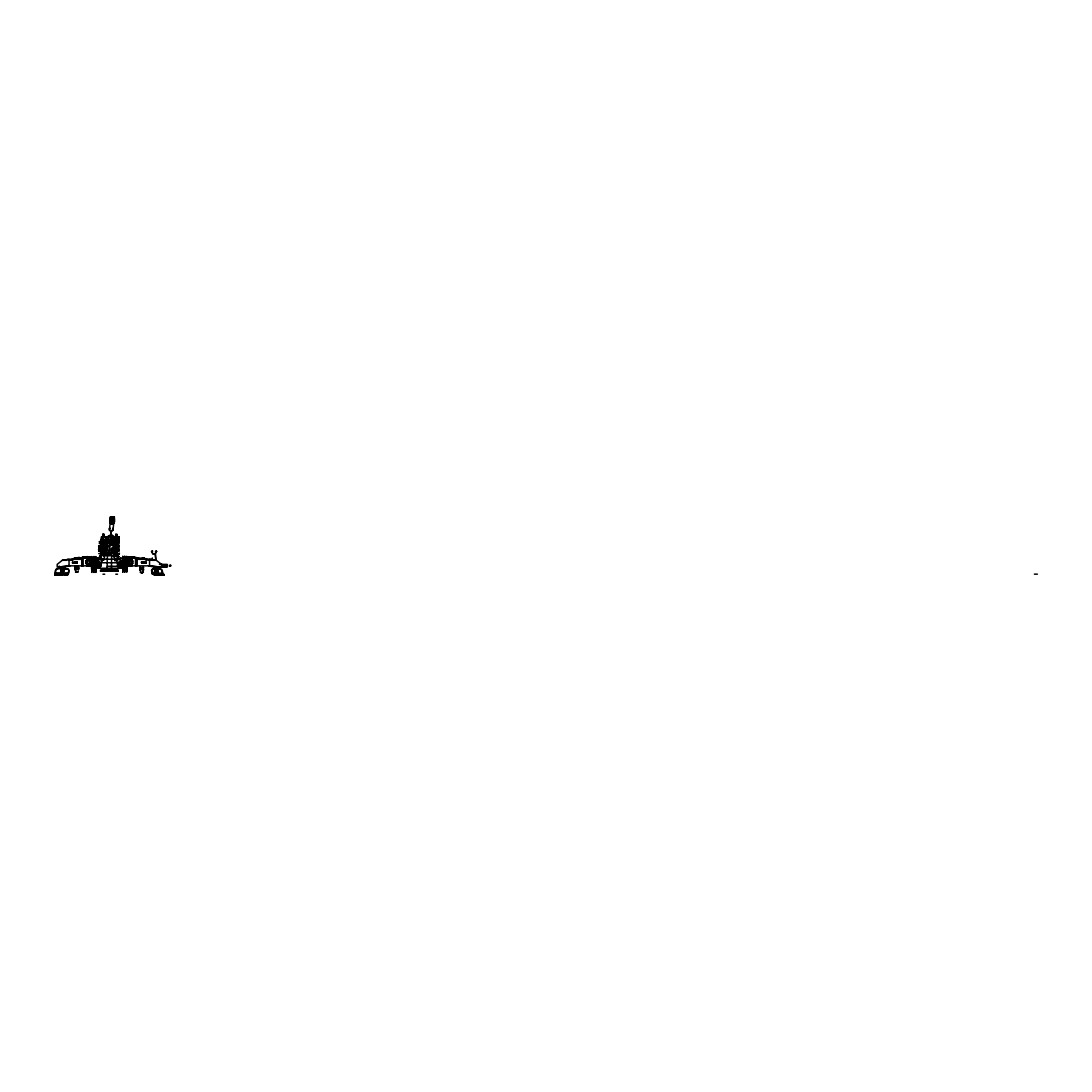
<?xml version="1.0" encoding="UTF-8"?>
<svg xmlns="http://www.w3.org/2000/svg" width="1092" height="1092" viewBox="0 0 1092 1092"><rect width="100%" height="100%" fill="white"/><g stroke="black" fill="none" stroke-linecap="round" stroke-linejoin="round"><path stroke-width="1.5" d="M100.505 556.77C100.573 559.309 100.478 554.04 100.56 556.592M116.421 560.824L116.394 558.695L116.707 560.824M118.1 556.77C118.168 553.821 118.086 559.514 118.154 556.592M119.233 556.743L119.287 556.606M99.427 549.836L99.358 548.798L99.372 549.522M99.468 549.617L99.454 550.914L99.495 549.358M101.01 548.498L100.942 549.877L100.914 548.839M101.802 542.519L102.116 543.174M102.948 545.222C102.894 540.554 102.907 555.773 103.085 543.966M103.385 545.126L103.412 546.014L103.317 541.687L104.368 540.936L103.399 540.936L103.385 545.126L103.399 540.936M110.005 522.932L110.06 518.686L114.291 518.563L114.059 522.495L114.046 518.14L112.749 520.324M118.086 548.935C117.636 549.972 117.486 547.638 117.677 549.139M117.663 545.331C117.718 542.942 117.663 547.57 117.718 545.222M118.346 549.836C118.55 546.737 118.291 553.467 118.427 549.358M118.386 549.617L118.823 549.877M61.589 570.147C60.879 574.365 60.483 566.298 61.739 570.27M99.113 553.876L99.126 553.385M98.84 546.764L98.867 546.478M100.846 544.13L100.437 542.219L100.464 544.13M101.652 540.117L101.652 540.608M102.839 549.426L102.894 549.208M103.044 549.221L102.88 550.409L103.071 549.017M103.563 543.857L103.481 548.798M103.999 549.426C108.449 546.014 100.095 536.895 102.689 548.17L104.395 548.17L105.46 543.857M103.836 543.966L103.822 547.884C102.784 530.18 103.672 546.669 104.354 545.713M104.136 549.235L104.204 550.382L104.177 549.167M115.684 548.703L115.711 550.272L115.697 548.443M116.23 543.966L116.066 548.375M116.434 543.857L116.353 548.798M116.694 548.17L116.707 543.966M117.062 549.658L117.049 548.525L116.762 550.259L115.779 549.849L117.035 550.409L116.953 548.935M117.909 548.58L117.881 547.802L117.881 549.877L118.4 543.83M119.11 546.669L119.096 546.519M119.492 553.671L119.287 553.467M142.643 558.162L144.472 558.353M98.567 549.986L98.567 549.481M98.867 549.604L98.853 549.481M103.481 558.981C103.617 562.68 103.863 557.002 103.781 559.636M119.096 549.986L119.096 549.481M114.032 518.222L112.886 517.431M118.427 556.251L118.427 557.452L118.386 556.374M101.761 542.301L101.911 541.141M116.243 540.936L116.23 545.522L117.24 544.84L116.243 544.539L116.257 546.014L116.243 540.936L117.213 540.936L117.226 546.014L117.131 541.687L116.161 541.687M102.907 549.904L103.999 549.576M114.319 522.686L110.115 522.727M115.902 549.781L116.844 550.163L117.062 548.894M117.062 549.904L116.926 549.808M101.187 540.54L101.187 539.639L101.174 541.864L105.842 541.919L104.887 551.037L103.221 551.364M102.307 559.363L101.952 560.824L101.979 558.695L101.952 560.824M103.481 559.077C101.952 560.988 104.259 558.285 103.44 559.664M103.112 535.38C103.481 537.469 104.477 537.783 103.194 535.558M104.136 535.558C103.754 536.431 102.075 538.943 104.04 536.786M117.185 537.783C117.718 535.462 114.974 539.516 117.185 535.558M117.499 537.209L115.889 536.704L115.725 537.783M100.273 556.975L100.232 555.91M117.199 541.482L117.199 544.935L116.271 545.017M114.332 522.358C102.825 523.477 116.626 510.264 114.332 522.426M132.228 563.486L131.9 564.359L128.378 564.359L128.378 565.11M86.773 560.892L86.937 560.087M100.723 548.088L100.655 549.877L100.983 543.83M101.024 550.941L101.037 552.211L101.051 550.723M104.19 550.136L102.88 550.136L103.044 548.88M104.095 549.112L105.282 545.413M119.014 553.958L119.001 553.289M103.153 534.152L104.354 535.148L102.771 534.67M104.177 534.507L103.767 535.216L104.095 534.234M99.495 550.395L99.495 549.194M117.24 544.84L116.926 543.939L116.626 548.798M118.4 550.873L118.414 549.194M82.91 556.715L82.637 557.138M110.401 518.099L110.893 523.082M61.712 568.768L61.575 571.867L61.712 568.768L57.412 568.782A2.02 1.87 -69 0 0 55.433 570.775L55.009 575.156L55.637 570.857A2.02 1.87 -69 0 1 57.63 568.864M67.527 575.075L68.946 570.857A2.02 1.87 -69 0 0 67.158 568.864L62.763 568.768M61.411 571.43C60.865 564.796 64.332 573.041 60.606 571.43M62.722 568.031L62.121 571.785L61.521 568.031L63.623 568.031L63.131 571.621L62.64 569.888M142.779 558.681L142.124 558.149L156.279 560.292L161.766 564.564L161.766 567.308L161.343 564.359M143.748 557.875L144.294 558.681L142.11 558.367M112.23 522.768L112.23 521.908M104.846 544.498L104.846 546.055L104.846 544.526M116.844 550.928L116.94 556.906M100.655 555.446L100.655 559.227L101.379 559.227M110.101 518.604L114.332 518.441L114.428 517.499M74.12 558.422L76.467 558.149L75.826 558.681M131.859 563.718L131.463 564.359M156.129 550.982L156.484 551.788L156.374 550.969M102.239 560.824L102.266 558.695L102.279 559.527M110.77 519.137L111.848 517.431M101.379 559.554L101.119 551.064M156.907 570.775L156.852 571.048M151.515 551.378L152.58 551.146M152.375 550.914L151.624 551.856L152.552 551.815M151.529 551.788L152.238 551.474M156.32 551.651L155.46 551.583L156.647 551.515M156.497 551.515L155.938 551.46M105.132 544.799L105.119 546.15M74.843 557.875L74.706 558.681L62.285 560.292L57.194 564.359L57.194 567.117L64.974 567.117M113.95 538.37L114.114 539.38M114.592 538.697L113.664 539.093M108.859 536.909L101.515 536.909L101.392 541.987L114.469 541.455M101.392 541.987L101.556 540.444M108.722 540.062L102.293 540.062L108.736 539.898M104.504 541.987L104.668 540.444M109.541 543.789L107.535 543.229L107.18 541.1M107.999 538.424L107.903 537.605L109.309 540.376M110.128 518.441L110.224 517.499M107.917 543.516L109.104 542.874L110.633 544.212L112.749 543.229L112.79 541.919L113.104 542.779M109.514 528.992L110.196 522.563M109.678 544.212L113.145 542.424M110.524 540.99L112.203 539.885M112.531 549.139A3.508 3.358 6 0 1 109.732 553.03L108.968 555.446L111.248 530.985L108.449 555.432M112.176 522.836L112.107 523.041M110.701 520.761L110.661 520.87A1.815 1.734 6 0 0 110.401 523.027L110.701 523.382A1.815 1.734 6 0 0 113.268 523.382L113.554 523.027A1.815 1.734 6 0 0 113.732 522.604L113.172 528.992A2.034 1.952 6 0 1 112.872 530.48L111.22 531.435L109.541 530.48A2.034 1.952 6 0 1 109.842 528.132M111.78 536.909L119.124 536.909L118.987 541.987L115.861 541.987L116.025 540.444M118.346 537.619L111.916 537.619M112.435 537.783C108.64 544.212 128.174 537.824 111.957 539.898L110.374 540.677L108.872 539.912M119.124 536.909L118.987 541.987M100.628 545.017L100.628 541.495M100.996 543.666L100.846 548.703L100.532 548.088M101.065 543.079L101.556 538.397M101.993 540.567L101.638 543.352A1.379 1.379 0 0 1 102.143 541.332M101.87 548.17L102.075 546.328L101.133 546.328M102.006 553.862L102.279 551.474L100.628 551.037L100.587 547.515M103.262 543.966L103.194 548.798L103.126 545.304M105.474 541.455L105.419 540.622M105.119 545.004L104.887 551.037L100.628 551.037L102.102 541.236M105.433 543.27L105.733 540.376M113.664 543.393L113.964 545.017L114.032 542.901M114.264 540.376L113.65 546.15L113.049 543.529M113.95 543.748L113.595 551.037L114.947 551.474L114.687 553.985C121.144 555.105 111.671 556.579 116.107 551.474L117.84 551.037L118.782 538.397L118.55 540.376M115.561 548.17L114.537 543.857L115.493 548.798L117.199 548.798L118.154 545.413M114.455 548.17L114.087 546.328M117.213 540.936L116.912 544.157M118.318 543.966L117.199 548.798L118.168 545.304M118.591 543.393L117.84 551.037L113.595 551.037L114.551 541.919L118.81 541.919M104.068 536.95L103.399 537.196M116.489 536.95L116.08 535.612M117.526 536.95L116.475 537.141M104.136 537.783L104.231 537.005M105.692 548.457L106.852 549.303M108.285 546.628L108.654 545.399M112.763 537.127L112.544 536.063M111.52 548.621L112.23 549.494M112.64 537.4L112.012 535.148M111.411 549.262L112.476 549.685L112.681 548.771M100.232 555.992L100.232 557.411M107.548 542.151L107.18 542.779M104.095 537.168L104.068 536.582M117.254 537.209L117.199 536.582M116.817 549.972L115.902 549.972M106.02 538.875L106.32 538.247L106.033 539.011M106.156 538.888L106.811 538.643M110.237 541.523L110.388 540.677M115.793 534.275C117.636 536.609 116.68 533.538 115.588 534.466M104.614 554.791L104.436 547.884L102.621 547.884L101.665 543.966M113.896 548.17L117.308 547.884M117.267 548.17L118.318 543.857M103.249 537.046L104.327 537.141M157.084 574.597C157.494 574.87 160.278 574.87 160.633 575.02C162.49 573.86 166.025 577.136 162.326 573.123L161.985 571.184A2.02 1.42 69.3 0 0 160.169 569.219L156.961 569.137L156.811 570.966M158.04 574.802C157.849 573.655 158.122 575.921 155.965 574.802L155.31 573.955M161.234 574.597L160.469 573.942L162.189 574.815M117.199 535.053L116.94 534.206M110.661 520.87L110.838 522.331M63.882 570.065L63.882 570.529M117.281 561.192L117.977 559.227L117.281 559.773M100.56 541.086L100.969 541.332M140.281 567.703L140.281 569.765M154.259 573.942L156.757 574.842M102.102 542.069L102.143 542.983M106.989 549.085C104.04 547.72 107.617 551.692 106.839 548.307M107.153 548.348C103.576 546.642 106.866 552.852 107.248 548.566M102.771 534.234L103.331 535.107M103.617 534.411L104.054 535.244M55.187 574.979L56.279 573.887L55.064 575.156M55.924 574.665L56.88 575.088L57.603 573.901M58.163 574.883L58.941 573.887L58.217 575.088M58.64 574.87C60.606 574.201 60.197 575.607 58.586 574.665M59.978 574.87L61.602 573.901M62.585 574.665L62.94 573.887L62.64 574.856L63.541 575.075L64.264 573.887L61.521 574.911M66.148 574.883L64.619 575.156L65.588 573.901M65.479 574.883C67.472 574.242 66.557 576.248 68.318 574.078L54.955 573.887L68.264 573.873L68.741 570.775A2.02 1.87 -69 0 0 66.94 568.782L62.544 568.686M113.773 519.737L113.65 518.277M164.223 574.842L163.582 573.942C135.517 572.563 167.731 576.644 162.735 572.972L162.394 571.02A2.02 1.42 69.3 0 0 160.579 569.068L156.961 569.137M128.788 559.336L129.962 556.934L127.027 556.934L130.412 557.384M61.043 569.915L61.084 570.666M106.17 537.769L109.896 535.148M105.555 543.529L107.112 541.618M155.774 553.235L155.651 553.439A2.566 2.061 89.9 0 1 152.73 553.398L152.334 553.398A2.566 2.061 89.9 0 0 155.255 553.439L155.856 560.292L155.323 553.235M143.366 567.458L143.366 570.01M78.092 569.437L78.092 567.062M111.043 518.277L110.947 519.737M113.677 522.686L113.295 523.027A1.815 1.734 6 0 1 110.729 523.027L110.647 522.822M112.817 536.977L112.23 537.796M112.558 537.824L112.804 536.076M112.694 549.754L113.145 548.566L111.971 547.925M113.391 523.041L110.824 523.041M141.905 572.085L142.356 572.672M142.424 572.658L143.393 571.949L142.083 572.754M77.628 571.73L76.536 572.044M131.641 560.087L131.873 560.66M102.675 534.452L102.73 535.285M115.288 551.542C114.018 553.521 118.878 552.361 116.284 551.364M139.912 567.458L139.912 570.01M142.793 567.458L142.793 570.01M75.102 569.533L75.102 566.966M75.676 569.533L75.785 567.062M78.556 569.533L78.556 566.966M112.967 541.086L113.745 541.195M67.963 566.229L68.81 565.465M105.61 548.621L106.743 548.484M112.79 545.509L112.503 544.84L112.612 545.563M106.688 538.37L106.361 538.52M106.347 539.148L106.907 538.342M155.501 569.464L155.501 572.031L156.839 571.689L154.968 571.225L154.654 568.031L157.521 568.031L157.521 569.901M159.05 574.829L158.122 574.597M160.019 574.856L159.159 574.597M163.213 574.829L162.258 574.597M87.251 565.847L92.383 565.151M88.575 565.847L89.872 565.11M90.827 565.847L91.974 565.11M77.887 572.017L75.457 571.88M62.094 574.911L61.302 574.87M170.502 565.274C169.233 567.294 172.809 564.673 169.315 565.274M111.998 537.428L112.64 536.281M112.421 549.481L112.926 548.621M155.501 569.219L154.327 571.403L156.224 571.689M157.275 569.123L155.76 571.089L157.917 572.003M158.354 571.689C156.183 573.409 155.514 569.014 157.89 569.123L158.354 571.689L157.111 572.003M67.417 574.911L66.571 574.665M87.046 556.988L74.706 558.681M74.311 558.681L76.085 558.162M143.011 572.372L141.346 572.74M76.085 572.181L76.945 572.044M76.385 572.263L78.023 571.88M154.873 574.842L153.972 574.597M116.257 535.558C113.623 536.035 118.291 537.373 116.83 535.612M107.385 569.164L102.921 570.311L102.921 571.157M166.571 566.216C167.117 563.677 165.615 569.055 163.295 566.216L163.295 565.274L165.493 565.274L165.493 566.216M156.702 571.717L155.474 570.843L155.337 568.031M59.541 567.117L65.547 565.847L91.892 565.847M64.032 567.117L70.052 565.847M155.583 571.143L155.583 570.406M164.155 574.856L163.295 574.597M84.384 557.507L91.619 556.934L80.74 558.394M87.169 557.37L86.377 557.466M71.117 559.705L74.324 559.268M109.009 551.665L110.756 550.696A2.034 1.952 6 0 0 111.029 549.726M89.872 559.336C90.923 555.35 83.538 558.149 87.087 557.111M101.46 542.533L101.16 542.56A1.379 1.379 0 0 0 101.338 543.256A1.379 1.379 0 0 1 101.774 541.373L101.215 541.427M131.832 557.33L129.811 557.125L134.33 557.507M141.728 572.795L140.445 572.372M161.002 574.856L160.196 574.597M111.998 550.696A3.508 3.358 6 0 1 109.487 555.418L108.968 555.105M156.156 569.137L152.744 569.219A2.02 1.42 69.3 0 0 151.624 571.171L151.965 573.123L153.89 574.802L155.828 574.856M131.559 557.111L132.623 557.289M155.46 560.292L152.334 560.332L152.307 557.93M109.405 553.043L108.695 553.03M110.251 516.83L114.455 516.83M110.128 518.181L114.332 518.181M110.292 521.171L114.496 521.171M110.169 521.935L114.36 521.935M110.169 522.181L114.36 522.181M108.722 537.455L102.279 537.455L102.293 540.062M101.324 540.567L119.151 540.444M100.914 541.482L100.614 540.704L100.546 541.659M99.154 541.659L100.068 541.659M99.154 543.174L100.068 543.174M114.524 543.966L118.591 543.83M103.426 544.28L104.395 544.28M116.271 544.28L117.24 544.28M118.291 544.348L118.659 542.71M105.555 544.935L105.596 542.71M103.426 545.017L104.395 545.017M103.604 545.304L105.296 545.304L104.327 548.798L102.621 548.798L101.515 545.304L102.689 548.17M117.335 545.631L118.851 545.631M105.378 546.328L105.187 548.17M117.404 546.328L118.346 546.328M100.409 548.471L98.812 548.471L98.812 551.242L100.409 551.242M102.58 548.375L103.29 548.375M113.472 548.034L113.486 551.228L114.251 551.228M116.039 551.228L116.844 551.16M117.267 551.242L118.851 551.242M101.297 554.791L104.723 554.791L104.723 555.828M101.501 555.446L100.409 555.446L100.409 559.227M114.005 555.446L118.25 555.446L118.25 559.227M117.417 555.828L101.256 555.446M83.988 556.934L88.834 556.934M129.811 556.934L134.644 556.934M132.924 557.33L131.299 557.111M126.071 557.671L126.945 557.671M85.258 557.821L86.759 557.821M131.886 557.821L133.401 557.821M82.473 558.135L83.975 558.135L82.473 558.422M85.258 558.108L86.759 558.108M90.677 558.053L92.383 558.053M95.304 558.053L98.376 558.053L98.376 562.994M122.877 558.053L120.297 558.053L120.461 568.263L98.198 568.263L98.062 558.053M126.03 558.053L128.01 558.053M131.886 558.108L133.401 558.108M136.172 558.135L134.671 558.135L136.172 558.422M75.771 559.049L77.273 559.049M78.638 559.049L80.139 559.049M138.493 559.049L139.994 559.049M141.346 559.049L142.847 559.049M142.916 558.162L144.226 558.872M98.717 559.227L119.943 559.227M67.308 559.336L69.042 559.336L69.042 565.847M72.809 559.336L81.736 559.336L81.736 565.847M92.383 559.281L88.548 559.336L86.691 556.988L86.691 565.847M126.29 559.281L130.112 559.336L131.968 556.988L131.968 565.847M145.809 559.336L136.896 559.336L136.896 565.847M151.269 559.336L149.549 559.336L149.549 565.847M71.731 559.609L73.232 559.609L71.731 559.896M145.373 559.609L146.874 559.609M68.946 559.923L70.448 559.923L68.946 560.21M146.874 559.896L145.918 559.609M149.645 559.923L148.143 559.923L149.645 560.21M62.285 560.292L66.776 560.292M154.777 560.292L150.71 560.141M89.476 560.715L85.981 560.715L85.981 563.554L89.476 563.554M129.197 560.715L132.692 560.715L132.692 563.554L129.197 563.554M85.981 560.906L87.633 560.906M132.692 560.906L131.04 560.906L132.692 561.37M95.304 561.152L98.812 561.152M120.734 561.152L122.782 561.152M85.981 561.37L87.578 560.906M92.438 561.561L91.346 561.561L91.346 562.762L92.438 562.762M126.085 561.561L127.327 561.561L127.327 562.762M91.632 561.807L89.121 562.134L91.632 562.462M127.041 561.807L129.552 562.134L127.041 562.462M77.273 562.066L76.372 563.076L77.123 562.066M141.359 562.066L142.26 563.076L141.523 562.066M77.123 562.312L72.85 562.858L77.123 562.858M141.523 562.312L145.768 562.312M85.981 562.885L87.578 563.363M132.692 562.885L131.04 562.885L132.692 563.363M141.523 562.858L145.768 562.858M99.618 563.062L100.751 563.062L99.618 563.636M119.042 563.062L117.909 563.062L119.042 563.636M85.981 563.363L87.633 563.363M95.659 563.704L97.939 563.704M120.734 563.704L122.782 563.704M159.855 564.086L161.643 564.086M159.432 564.359L167.076 564.359L167.076 567.117L153.672 567.117M126.29 565.151L131.409 565.847M164.046 565.055L167.363 565.055M95.168 565.369L96.396 565.369M99.618 565.233L100.751 565.233L99.618 565.806M119.042 565.233L117.909 565.233L119.042 565.806M95.168 565.629L96.396 565.629M149.754 565.465L150.71 566.229M126.768 565.847L153.016 565.847L159.009 567.117M90.677 566.284L92.383 566.284M95.304 566.284L101.215 566.284L101.215 562.762M107.207 566.284L122.7 566.284M126.03 566.284L128.01 566.284M169.315 566.216L170.502 566.216M58.586 566.434L61.575 567.117M167.363 566.434L163.855 567.117M95.168 566.898L96.396 566.898M95.168 567.239L96.396 567.212M96.396 567.376L95.168 567.43L96.396 567.485M158.163 567.308L161.643 567.308M59.227 567.676L60.197 567.676M60.661 567.881L64.974 567.881M95.168 567.826L96.396 567.826M97.338 567.744L98.758 567.744M119.902 567.772L121.308 567.772M153.672 567.881L158.026 567.881M95.168 568.113L96.396 568.113L96.396 564.905M63.623 568.864C63.104 567.908 63.691 574.187 62.449 570.393M112.066 569.164L106.634 569.164L100.682 570.311L100.682 571.157M102.948 569.928L104.723 569.928M115.766 569.928L117.54 569.928M100.423 570.311L118.277 570.311M62.558 571.43L63.5 571.485M100.423 571.157L103.249 571.157M103.726 571.157L116.598 571.157M117.581 571.157L118.277 571.157M61.357 571.785L62.394 571.771M55.556 572.863L68.864 572.85M151.965 573.123L162.326 573.123M102.948 574.215L104.723 574.215M115.766 574.215L117.54 574.215M1034.37 574.16L1037.4 574.16M144.335 558.667L131.613 556.988L131.613 565.847M116.612 536.814L116.448 537.783M112.217 548.102L112.858 549.904L111.234 549.262M112.189 549.958L111.275 548.798M109.2 551.665L107.439 550.696A2.034 1.952 6 0 1 107.153 549.726M132.269 557.466L131.436 557.357M133.784 557.848L138.848 558.531M143.898 559.213L147.284 559.677M56.347 574.965L57.726 575.156M108.859 555.077L108.176 554.982A3.112 2.976 6 0 1 106.811 554.204M111.998 569.164L118.018 570.311L118.018 571.157M148.512 565.847L154.504 567.117M111.316 569.164L115.779 570.311L115.779 571.157M106.497 541.195L107.562 541.96M114.114 541.468L115.861 541.987M75.607 572.017L76.358 572.263M141.864 572.467L142.602 572.495M61.616 575.129L59.923 574.665M82.487 556.743L83.415 558.135M112.039 520.324L110.879 519.232M111.985 535.285L113.664 537.769M105.869 549.59L107.193 549.03M103.767 535.612L102.662 537.783M116.284 551.706L115.52 552.006M103.481 551.433C105.146 554.395 99.249 549.863 102.006 554.013M103.221 551.706L102.457 552.006M128.788 565.11L130.084 565.847M126.699 565.11L127.832 565.847M110.087 569.164L111.78 571.157M107.958 543.161L107.207 542.424M63.213 569.915L63.145 570.638M112.066 535.844L112.967 536.677M140.199 571.976L140.909 572.59M153.221 573.942L152.034 571.02A2.02 1.42 69.3 0 1 153.167 569.068M107.098 548.812L105.965 548.198L105.774 549.754M111.875 536.8L112.421 537.892M75.949 558.162L74.365 557.875L74.775 558.49M100.682 559.227L101.379 561.192M101.788 541.509L101.829 543.147M119.014 553.289L119.001 554.067M132.228 560.783L131.955 559.937L128.378 559.336M117.199 554.791L117.021 551.064M116.284 551.583L116.353 553.385L114.564 553.385L114.455 550.532M101.897 551.583L101.966 553.385L103.767 553.385L103.658 550.532M115.22 559.664L115.179 558.654L115.192 560.742M114.933 559.664L114.892 558.654L114.906 560.742M103.358 536.8L103.399 537.783M113.486 551.228L113.636 556.906M104.286 554.067L104.354 556.906M100.901 551.228L101.051 556.906M113.636 548.198L113.882 554.791L117.308 554.791L117.417 559.227M104.354 548.198L104.286 541.687M101.01 546L100.983 544.212M118.373 537.455L118.373 540.062M114.128 540.622L114.128 541.878M101.515 536.909L101.761 543.666M99.413 556.606L99.372 556.743M104.368 540.936L104.354 545.522L103.385 545.331M165.179 565.274L165.179 566.216M163.609 565.274L163.609 566.216M156.839 568.031L156.839 569.901M145.946 562.066L145.946 563.076M145.645 562.066L145.645 563.076M145.427 562.312L146.164 562.066L146.164 563.076L145.427 562.858M143.994 562.066L143.994 563.076M143.243 557.875L143.243 558.872M142.042 562.066L142.042 563.076M141.742 562.066L141.742 563.076M136.555 557.616L136.555 565.847M135.476 557.562L135.476 565.847M128.719 559.909L128.719 561.807M128.719 562.462L128.719 564.359M127.109 559.787L127.109 568.768M126.904 556.865L126.904 571.594M126.727 556.278L126.727 572.181M124.952 556.306L124.952 572.153M124.543 556.306L124.543 572.153M122.836 556.483L122.836 571.976M122.754 556.278L122.754 572.181M122.386 559.787L122.386 568.768M122.263 564.837L122.263 568.127M121.662 561.152L121.69 565.533M121.308 563.663L121.308 565.233M120.939 566.284L120.939 562.762L97.72 562.762L97.72 566.284M120.611 558.053L120.611 562.994M120.557 563.95L120.557 564.946M119.137 566.202L119.137 568.086M119.042 561.356L119.042 568.263M118.782 545.631L118.851 547.706C114.373 552.238 113.541 540.95 115.438 548.375L118.851 548.471L118.782 551.242M118.386 566.27L118.386 567.963M118.004 555.446L118.004 559.227M117.445 562.762L117.445 566.284M114.524 555.828L114.51 559.227M114.005 554.791L114.005 555.828M111.616 555.828L111.452 568.263M107.371 555.828L107.371 559.227M107.207 559.227L107.207 568.263M106.92 570.311L106.92 571.157M104.573 570.311L104.573 571.157M104.409 555.828L104.382 559.227M100.901 540.936L100.833 541.946M100.273 566.27L100.273 567.976M99.618 561.356L99.618 568.263M99.522 566.202L99.522 568.086M98.894 545.631L98.894 547.706M98.894 548.471L98.894 551.242M97.338 563.786L97.338 565.356M97.011 561.152L96.97 565.656M96.26 560.059L96.26 569.041M96.041 557.152L96.041 571.867M95.878 556.565L95.878 572.454M94.103 556.579L94.103 572.426M93.68 556.579L93.68 572.426M91.905 556.565L91.905 572.454M91.742 557.152L91.742 571.867M91.523 560.059L91.523 569.041M90.295 559.336L90.295 559.909C84.862 556.142 84.603 567.908 90.295 564.359L90.295 565.11M89.954 559.909L89.954 561.807M89.954 562.462L89.954 564.359M83.156 557.562L83.156 565.847M82.077 557.616L82.077 565.847M76.89 562.066L76.89 563.076M76.59 562.066L76.59 563.076M75.362 557.875L75.362 558.872M74.638 562.066L74.638 563.076M73.191 562.312L72.454 562.066L72.454 563.076L73.191 562.858M72.973 562.066L72.973 563.076M72.673 562.066L72.673 563.076M59.664 566.434L59.664 567.117M59.432 566.434L59.432 567.117M110.442 522.672A1.815 1.734 6 0 1 110.715 520.57A1.815 1.734 6 0 0 110.538 522.686M109.732 528.2A1.652 1.583 6 0 0 109.746 529.784L110.019 530.111A1.652 1.583 6 0 0 111.179 530.576A3.03 2.894 6 0 0 111.971 530.521A1.652 1.583 6 0 0 112.708 530.111L112.967 529.784A1.652 1.583 6 0 0 112.954 528.2M111.002 521.198A1.652 1.583 6 0 0 110.415 523.355L110.688 523.682A1.652 1.583 6 0 0 111.425 524.092A3.03 2.894 6 0 0 112.64 524.092A1.652 1.583 6 0 0 113.377 523.682L113.636 523.355A1.652 1.583 6 0 0 113.841 522.563M106.32 553.589A3.112 2.976 6 0 1 106.293 550.655M111.862 552.907A3.112 2.976 6 0 1 109.746 555.009M107.999 555.009A3.112 2.976 6 0 1 106.634 554.231M106.142 553.617A3.112 2.976 6 0 1 106.115 550.682M108.599 553.043A3.508 3.358 6 0 1 106.975 547.024M107.78 546.601A3.508 3.358 6 0 1 108.654 546.396M108.354 555.446A3.508 3.358 6 0 1 106.074 550.027M111.493 552.839A2.757 2.634 6 0 1 109.637 554.695M108.04 554.695A2.757 2.634 6 0 1 106.852 553.999M106.156 552.839A2.757 2.634 6 0 1 106.142 551.501M111.671 552.88A3.112 2.976 6 0 1 109.555 554.982M112.012 535.503A1.542 1.488 6.1 0 1 112.967 537.687M111.957 536.104A1.542 1.488 6.1 0 1 113.063 537.919M113.445 522.372A1.583 1.515 6 0 1 112.462 523.041L111.753 523.041A1.583 1.515 6 0 1 110.934 520.543M113.309 521.512A1.583 1.515 6 0 1 112.967 521.744M111.875 521.88A1.583 1.515 6 0 1 111.152 521.512M110.893 521.212A1.583 1.515 6 0 1 111.739 518.946M112.667 518.946A1.583 1.515 6 0 1 113.8 520.461M111.903 521.607A1.583 1.515 6 0 1 111.52 521.471M110.92 520.939A1.583 1.515 6 0 1 111.766 518.686M112.694 518.686A1.583 1.515 6 0 1 113.827 520.188M111.575 540.99A1.897 1.815 6 0 1 108.9 540.99M111.807 535.926A2.935 2.812 6 0 1 112.626 540.158A2.935 2.812 6 0 1 108.135 540.158A2.935 2.812 6 0 1 108.872 535.926M143.38 569.628A1.897 0.737 -90 0 1 142.424 570.393A1.897 0.737 -90 0 1 142.042 568.031A1.897 0.737 -90 0 1 142.929 566.844L143.107 567.035A1.897 0.737 -90 0 1 143.257 567.335M143.639 569.628A1.897 0.737 -90 0 1 142.683 570.393A1.897 0.737 -90 0 1 142.301 568.031A1.897 0.737 -90 0 1 143.189 566.844L143.366 567.035A1.897 0.737 -90 0 1 143.639 567.731M140.349 570.502A1.897 0.737 -90 0 1 139.79 568.673A1.897 0.737 -90 0 1 140.349 566.844M83.265 557.411A2.744 2.525 -90 0 0 81.49 558.203L77.191 558.203A2.744 2.525 -90 0 1 79.634 557.493M75.198 569.533A1.897 0.737 -90 0 0 76.44 568.673A1.897 0.737 -90 0 0 75.539 566.352L75.102 566.543A1.897 0.737 -90 0 0 74.829 567.239M75.089 567.239A1.897 0.737 -90 0 1 75.362 566.543M75.28 566.352A1.897 0.737 -90 0 1 76.167 567.54A1.897 0.737 -90 0 1 75.785 569.901A1.897 0.737 -90 0 1 74.829 569.137M78.119 566.352A1.897 0.737 -90 0 1 78.679 568.195L78.651 568.14A1.897 0.737 -90 0 1 78.119 570.024M117.69 548.061L118.141 548.634L117.69 548.061M115.752 545.126L115.779 546.014L115.752 545.126M64.332 570.147C63.636 574.392 63.309 566.325 64.332 570.147M98.553 546.478L98.567 546.423M99.386 553.562L99.386 553.467M118.796 546.478L118.823 546.478M74.843 568.113L74.843 568.113M75.416 568.113L75.416 568.113M87.278 556.633L87.92 556.865L87.305 556.538M164.319 565.615L164.319 565.615M143.27 568.509L143.27 568.509M106.347 545.072L107.098 545.072L106.334 545.195M112.244 545.072L112.981 545.195L112.23 545.099M106.02 544.894C106.934 547.57 108.149 542.997 106.02 544.894M111.916 544.894C112.599 547.461 114.278 543.338 111.985 544.717M115.506 559.896L116.421 560.073L115.547 559.814M101.897 554.49C103.426 557.207 104.805 552.511 101.897 554.49M100.409 545.631L98.812 545.631L98.812 547.706L100.409 547.706L100.409 545.631M75.157 562.066L74.447 563.076L75.157 562.066M144.185 562.066L143.475 563.076L144.185 562.066"/></g></svg>
